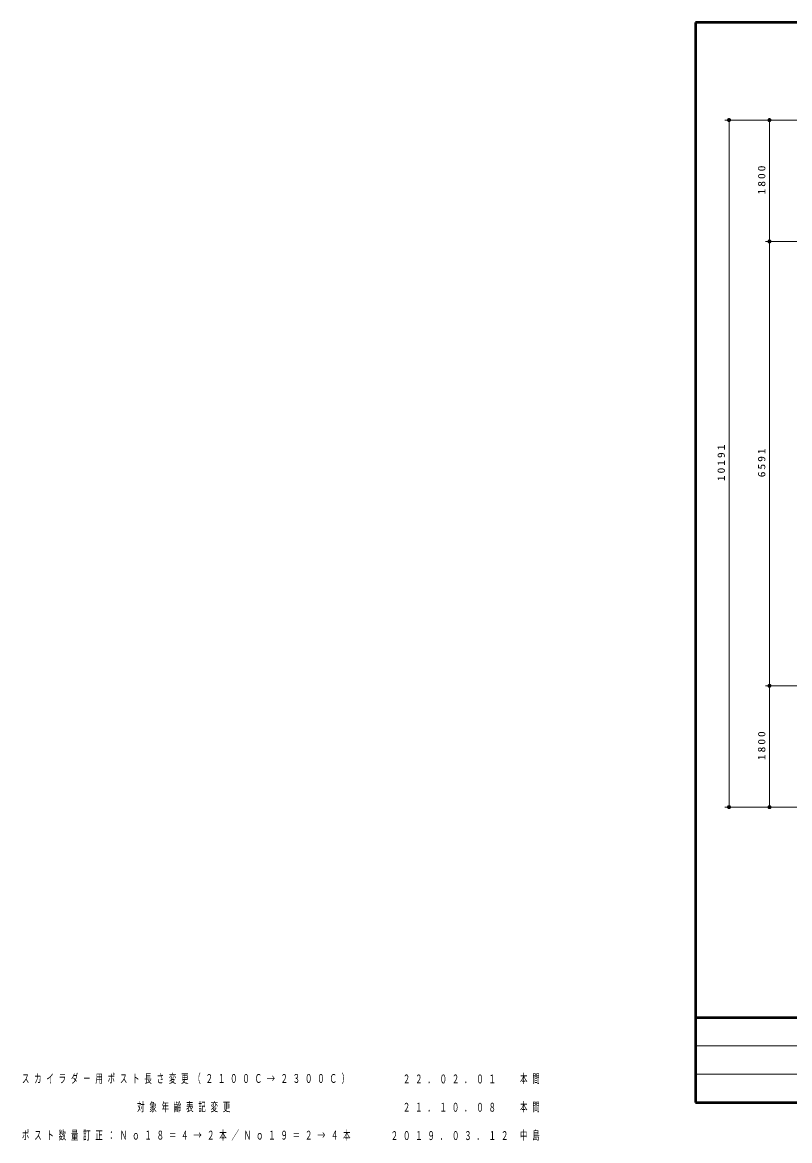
# Model space of a CAD drawing. Units: millimetres on the paper, scale 1:60. Extents: x -552 to 0, y -594 to 267.
# Drawn here: x -551.6 to -361.7, y -9.5 to 267 of the extents above; entities that cross this region are included whole.
import ezdxf

# ---------------------------------------------------------------- set-up
doc = ezdxf.new("R2010")
doc.units = ezdxf.units.MM
doc.layers.add('LY_1', color=7, linetype='Continuous', lineweight=25)
doc.styles.add('ＭＳ ゴシック', font='')
doc.styles.get('ＭＳ ゴシック').set_extended_font_data('MS Gothic')

# ---------------------------------------------------------------- blocks, each defined once
blk = doc.blocks.new('filled_dot')
at = {"color": 0, "linetype": 'Continuous', "lineweight": -2, "const_width": 1.25}
blk.add_lwpolyline([(-0.625, 0, 1), (0.625, 0, 1)], format="xyb", close=True, dxfattribs=at)

msp = doc.modelspace()

# ---------------------------------------------------------------- linework, layer by layer
at = {"layer": 'LY_1', "lineweight": 50}
for p, q in [((0, 267), (-385, 267)), ((-385, 267), (-385, 0)), ((-385, 21), (0, 21)), ((-385, 0), (0, 0))]:
    msp.add_line(p, q, dxfattribs=at)
at = {"layer": 'LY_1', "lineweight": 13}
for p, q in [((-278.681, 242.845), (-377.704, 242.845)), ((-376.704, 72.994), (-376.704, 242.845)), ((-366.704, 212.845), (-366.704, 242.845)), ((-266.137, 212.845), (-367.704, 212.845)), ((-366.704, 102.994), (-366.704, 212.845)), ((-286.903, 102.994), (-367.704, 102.994)), ((-366.704, 72.994), (-366.704, 102.994)), ((-304.268, 72.994), (-377.704, 72.994)), ((-385, 14), (-243.5, 14)), ((-385, 7), (-243.5, 7))]:
    msp.add_line(p, q, dxfattribs=at)

# ---------------------------------------------------------------- block references
at = {"layer": 'LY_1', "lineweight": 13, "xscale": 0.4, "yscale": 0.4}
for p, rotation in [((-376.704, 242.845), 270), ((-366.704, 242.845), 270), ((-366.704, 212.845), 90), ((-366.704, 212.845), 270), ((-366.704, 102.994), 90), ((-366.704, 102.994), 270), ((-376.704, 72.994), 90), ((-366.704, 72.994), 90)]:
    msp.add_blockref('filled_dot', p, dxfattribs=dict(at, rotation=rotation))

# ---------------------------------------------------------------- texts
at = {"layer": 'LY_1', "char_height": 1.833, "attachment_point": 8, "rotation": 90, "style": 'ＭＳ ゴシック'}
for s, insert in [('\\T1.33;\\W1.15;1800', (-367.704, 228.266)), ('\\T1.33;\\W1.15;10191', (-377.704, 158.334)), ('\\T1.33;\\W1.15;6591', (-367.704, 158.347)), ('\\T1.33;\\W1.15;1800', (-367.704, 88.416))]:
    msp.add_mtext(s, dxfattribs=dict(at, insert=insert))
at = {"layer": 'LY_1', "char_height": 2.199, "attachment_point": 4, "style": 'ＭＳ ゴシック'}
for s, insert in [('\\T1.64;\\W0.6;スカイラダー用ポスト長さ変更（２１００Ｃ→２３００Ｃ）', (-551.666, 5.771)), ('\\T1.64;\\W0.6;２２．０２．０１', (-457.416, 5.771)), ('\\T1.64;\\W0.6;本間', (-428.416, 5.771)), ('\\T1.64;\\W0.6;対象年齢表記変更', (-523.166, -1.229)), ('\\T1.64;\\W0.6;本間', (-428.416, -1.229)), ('\\T1.64;\\W0.6;２１．１０．０８', (-457.416, -1.229)), ('\\T1.64;\\W0.6;ポスト数量訂正：Ｎｏ１８＝４→２本／Ｎｏ１９＝２→４本', (-551.666, -8.229)), ('\\T1.64;\\W0.6;２０１９．０３．１２', (-460.416, -8.229)), ('\\T1.64;\\W0.6;中島', (-428.416, -8.229))]:
    msp.add_mtext(s, dxfattribs=dict(at, insert=insert))

doc.saveas('drawing.dxf')
